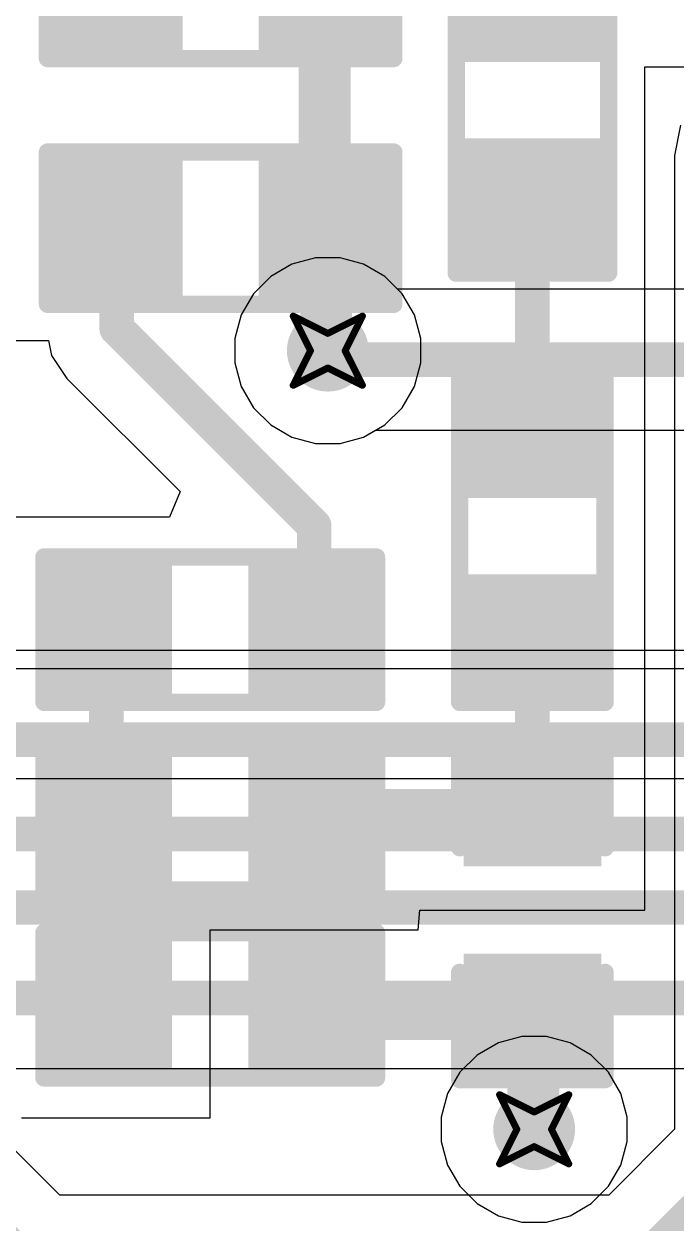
# Model space of a CAD drawing. Header units: inches. Extents: x -36 to 349, y -11 to 240.
# Drawn here: x 147.11 to 151.89, y 44.34 to 53.14 of the extents above; entities that cross this region are included whole.
import ezdxf

# ---------------------------------------------------------------- set-up
doc = ezdxf.new("R2010")
doc.units = ezdxf.units.IN
for name, color, linetype in [('Bottom Layer', 5, 'Continuous'), ('Drill Drawing', 1, 'Continuous'), ('Layer 1', 16, 'Continuous'), ('Layer 2', 76, 'Continuous'), ('Top Layer', 1, 'Continuous'), ('Top Overlay', 2, 'Continuous'), ('Top Paste', 8, 'Continuous'), ('Top Solder', 216, 'Continuous'), ('Via Holes', 16, 'Continuous')]:
    doc.layers.add(name, color=color, linetype=linetype)

# ---------------------------------------------------------------- blocks, each defined once
blk = doc.blocks.new('S______B______174')
at = {"layer": 'Top Layer'}
for points in [[(-1.143, -0.4445), (-1.143, 0.4445), (-0.381, 0.4445), (-0.381, -0.4445)], [(0.381, -0.4445), (0.381, 0.4445), (1.143, 0.4445), (1.143, -0.4445)]]:
    blk.add_hatch(color=1, dxfattribs=at).paths.add_polyline_path(points)
at = {"layer": 'Top Paste'}
for points in [[(-1.143, -0.4445), (-1.143, 0.4445), (-0.381, 0.4445), (-0.381, -0.4445)], [(0.381, -0.4445), (0.381, 0.4445), (1.143, 0.4445), (1.143, -0.4445)]]:
    blk.add_hatch(color=8, dxfattribs=at).paths.add_polyline_path(points)
at = {"layer": 'Top Solder'}
for points in [[(-1.2446, -0.5461), (-1.2446, 0.5461), (-0.2794, 0.5461), (-0.2794, -0.5461)], [(0.2794, -0.5461), (0.2794, 0.5461), (1.2446, 0.5461), (1.2446, -0.5461)]]:
    blk.add_hatch(color=216, dxfattribs=at).paths.add_polyline_path(points)
at = {"layer": 'Top Overlay'}
for points in [[(1.27, 0.5588, 0.127, 0.127, 0), (-1.27, 0.5588, 0.127, 0.127, 0)], [(-1.27, -0.5588, 0.127, 0.127, 0), (-1.27, 0.5588, 0.127, 0.127, 0)], [(1.27, -0.5588, 0.127, 0.127, 0), (1.27, 0.5588, 0.127, 0.127, 0)], [(1.27, -0.5588, 0.127, 0.127, 0), (-1.27, -0.5588, 0.127, 0.127, 0)]]:
    blk.add_lwpolyline(points, format="xyseb", dxfattribs=at)
for points in [[(-1.3017, 0.5588, 0.0635, 0.0635, 1), (-1.2382, 0.5588, 0.0635, 0.0635, 1)], [(-1.3017, 0.5588, 0.0635, 0.0635, 1), (-1.2382, 0.5588, 0.0635, 0.0635, 1)], [(1.2383, 0.5588, 0.0635, 0.0635, 1), (1.3018, 0.5588, 0.0635, 0.0635, 1)], [(1.2383, 0.5588, 0.0635, 0.0635, 1), (1.3018, 0.5588, 0.0635, 0.0635, 1)], [(-1.3017, -0.5588, 0.0635, 0.0635, 1), (-1.2382, -0.5588, 0.0635, 0.0635, 1)], [(-1.3017, -0.5588, 0.0635, 0.0635, 1), (-1.2382, -0.5588, 0.0635, 0.0635, 1)], [(1.2383, -0.5588, 0.0635, 0.0635, 1), (1.3018, -0.5588, 0.0635, 0.0635, 1)], [(1.2383, -0.5588, 0.0635, 0.0635, 1), (1.3018, -0.5588, 0.0635, 0.0635, 1)]]:
    blk.add_lwpolyline(points, format="xyseb", close=True, dxfattribs=at)
blk = doc.blocks.new('S______B______176')
at = {"layer": 'Top Layer'}
for points in [[(-1.143, -0.4445), (-1.143, 0.4445), (-0.381, 0.4445), (-0.381, -0.4445)], [(0.381, -0.4445), (0.381, 0.4445), (1.143, 0.4445), (1.143, -0.4445)]]:
    blk.add_hatch(color=1, dxfattribs=at).paths.add_polyline_path(points)
at = {"layer": 'Top Paste'}
for points in [[(-1.143, -0.4445), (-1.143, 0.4445), (-0.381, 0.4445), (-0.381, -0.4445)], [(0.381, -0.4445), (0.381, 0.4445), (1.143, 0.4445), (1.143, -0.4445)]]:
    blk.add_hatch(color=8, dxfattribs=at).paths.add_polyline_path(points)
at = {"layer": 'Top Solder'}
for points in [[(-1.2446, -0.5461), (-1.2446, 0.5461), (-0.2794, 0.5461), (-0.2794, -0.5461)], [(0.2794, -0.5461), (0.2794, 0.5461), (1.2446, 0.5461), (1.2446, -0.5461)]]:
    blk.add_hatch(color=216, dxfattribs=at).paths.add_polyline_path(points)
at = {"layer": 'Top Overlay'}
for points in [[(1.27, 0.5588, 0.127, 0.127, 0), (-1.27, 0.5588, 0.127, 0.127, 0)], [(-1.27, 0.5588, 0.127, 0.127, 0), (-1.27, -0.5588, 0.127, 0.127, 0)], [(1.27, 0.5588, 0.127, 0.127, 0), (1.27, -0.5588, 0.127, 0.127, 0)], [(1.27, -0.5588, 0.127, 0.127, 0), (-1.27, -0.5588, 0.127, 0.127, 0)]]:
    blk.add_lwpolyline(points, format="xyseb", dxfattribs=at)
for points in [[(-1.3017, 0.5588, 0.0635, 0.0635, 1), (-1.2383, 0.5588, 0.0635, 0.0635, 1)], [(-1.3017, 0.5588, 0.0635, 0.0635, 1), (-1.2383, 0.5588, 0.0635, 0.0635, 1)], [(1.2383, 0.5588, 0.0635, 0.0635, 1), (1.3017, 0.5588, 0.0635, 0.0635, 1)], [(1.2383, 0.5588, 0.0635, 0.0635, 1), (1.3017, 0.5588, 0.0635, 0.0635, 1)], [(-1.3017, -0.5588, 0.0635, 0.0635, 1), (-1.2383, -0.5588, 0.0635, 0.0635, 1)], [(-1.3017, -0.5588, 0.0635, 0.0635, 1), (-1.2383, -0.5588, 0.0635, 0.0635, 1)], [(1.2383, -0.5588, 0.0635, 0.0635, 1), (1.3017, -0.5588, 0.0635, 0.0635, 1)], [(1.2383, -0.5588, 0.0635, 0.0635, 1), (1.3017, -0.5588, 0.0635, 0.0635, 1)]]:
    blk.add_lwpolyline(points, format="xyseb", close=True, dxfattribs=at)
blk = doc.blocks.new('S______B______177')
at = {"layer": 'Top Layer'}
for points in [[(-1.143, -0.4445), (-1.143, 0.4445), (-0.381, 0.4445), (-0.381, -0.4445)], [(0.381, -0.4445), (0.381, 0.4445), (1.143, 0.4445), (1.143, -0.4445)]]:
    blk.add_hatch(color=1, dxfattribs=at).paths.add_polyline_path(points)
at = {"layer": 'Top Paste'}
for points in [[(-1.143, -0.4445), (-1.143, 0.4445), (-0.381, 0.4445), (-0.381, -0.4445)], [(0.381, -0.4445), (0.381, 0.4445), (1.143, 0.4445), (1.143, -0.4445)]]:
    blk.add_hatch(color=8, dxfattribs=at).paths.add_polyline_path(points)
at = {"layer": 'Top Solder'}
for points in [[(-1.2446, -0.5461), (-1.2446, 0.5461), (-0.2794, 0.5461), (-0.2794, -0.5461)], [(0.2794, -0.5461), (0.2794, 0.5461), (1.2446, 0.5461), (1.2446, -0.5461)]]:
    blk.add_hatch(color=216, dxfattribs=at).paths.add_polyline_path(points)
at = {"layer": 'Top Overlay'}
for points in [[(1.27, 0.5588, 0.127, 0.127, 0), (-1.27, 0.5588, 0.127, 0.127, 0)], [(-1.27, 0.5588, 0.127, 0.127, 0), (-1.27, -0.5588, 0.127, 0.127, 0)], [(1.27, 0.5588, 0.127, 0.127, 0), (1.27, -0.5588, 0.127, 0.127, 0)], [(1.27, -0.5588, 0.127, 0.127, 0), (-1.27, -0.5588, 0.127, 0.127, 0)]]:
    blk.add_lwpolyline(points, format="xyseb", dxfattribs=at)
for points in [[(-1.3017, 0.5588, 0.0635, 0.0635, 1), (-1.2383, 0.5588, 0.0635, 0.0635, 1)], [(-1.3017, 0.5588, 0.0635, 0.0635, 1), (-1.2383, 0.5588, 0.0635, 0.0635, 1)], [(1.2383, 0.5588, 0.0635, 0.0635, 1), (1.3017, 0.5588, 0.0635, 0.0635, 1)], [(1.2383, 0.5588, 0.0635, 0.0635, 1), (1.3017, 0.5588, 0.0635, 0.0635, 1)], [(-1.3017, -0.5588, 0.0635, 0.0635, 1), (-1.2383, -0.5588, 0.0635, 0.0635, 1)], [(-1.3017, -0.5588, 0.0635, 0.0635, 1), (-1.2383, -0.5588, 0.0635, 0.0635, 1)], [(1.2383, -0.5588, 0.0635, 0.0635, 1), (1.3017, -0.5588, 0.0635, 0.0635, 1)], [(1.2383, -0.5588, 0.0635, 0.0635, 1), (1.3017, -0.5588, 0.0635, 0.0635, 1)]]:
    blk.add_lwpolyline(points, format="xyseb", close=True, dxfattribs=at)
blk = doc.blocks.new('R___0603_263')
at = {"layer": 'Top Layer'}
for points in [[(-0.381, 0.4445), (-0.381, -0.4445), (-1.143, -0.4445), (-1.143, 0.4445)], [(1.143, 0.4445), (1.143, -0.4445), (0.381, -0.4445), (0.381, 0.4445)]]:
    blk.add_hatch(color=1, dxfattribs=at).paths.add_polyline_path(points)
at = {"layer": 'Top Paste'}
for points in [[(-0.381, 0.4445), (-0.381, -0.4445), (-1.143, -0.4445), (-1.143, 0.4445)], [(1.143, 0.4445), (1.143, -0.4445), (0.381, -0.4445), (0.381, 0.4445)]]:
    blk.add_hatch(color=8, dxfattribs=at).paths.add_polyline_path(points)
at = {"layer": 'Top Solder'}
for points in [[(-0.2794, 0.5461), (-0.2794, -0.5461), (-1.2446, -0.5461), (-1.2446, 0.5461)], [(1.2446, 0.5461), (1.2446, -0.5461), (0.2794, -0.5461), (0.2794, 0.5461)]]:
    blk.add_hatch(color=216, dxfattribs=at).paths.add_polyline_path(points)
at = {"layer": 'Top Overlay'}
for points in [[(-1.2192, 0.5334, 0.127, 0.127, 0), (-1.2192, -0.5334, 0.127, 0.127, 0)], [(-1.2192, 0.5334, 0.127, 0.127, 0), (1.2192, 0.5334, 0.127, 0.127, 0)], [(1.2192, 0.5334, 0.127, 0.127, 0), (1.2192, -0.5334, 0.127, 0.127, 0)], [(-1.2192, -0.5334, 0.127, 0.127, 0), (1.2192, -0.5334, 0.127, 0.127, 0)]]:
    blk.add_lwpolyline(points, format="xyseb", dxfattribs=at)
for points in [[(-1.251, 0.5334, 0.0635, 0.0635, 1), (-1.1875, 0.5334, 0.0635, 0.0635, 1)], [(-1.251, 0.5334, 0.0635, 0.0635, 1), (-1.1875, 0.5334, 0.0635, 0.0635, 1)], [(1.1874, 0.5334, 0.0635, 0.0635, 1), (1.2509, 0.5334, 0.0635, 0.0635, 1)], [(1.1874, 0.5334, 0.0635, 0.0635, 1), (1.2509, 0.5334, 0.0635, 0.0635, 1)], [(-1.251, -0.5334, 0.0635, 0.0635, 1), (-1.1875, -0.5334, 0.0635, 0.0635, 1)], [(-1.251, -0.5334, 0.0635, 0.0635, 1), (-1.1875, -0.5334, 0.0635, 0.0635, 1)], [(1.1874, -0.5334, 0.0635, 0.0635, 1), (1.2509, -0.5334, 0.0635, 0.0635, 1)], [(1.1874, -0.5334, 0.0635, 0.0635, 1), (1.2509, -0.5334, 0.0635, 0.0635, 1)]]:
    blk.add_lwpolyline(points, format="xyseb", close=True, dxfattribs=at)
blk = doc.blocks.new('R___0603_266')
at = {"layer": 'Top Layer'}
for points in [[(-0.381, 0.4445), (-0.381, -0.4445), (-1.143, -0.4445), (-1.143, 0.4445)], [(1.143, 0.4445), (1.143, -0.4445), (0.381, -0.4445), (0.381, 0.4445)]]:
    blk.add_hatch(color=1, dxfattribs=at).paths.add_polyline_path(points)
at = {"layer": 'Top Paste'}
for points in [[(-0.381, 0.4445), (-0.381, -0.4445), (-1.143, -0.4445), (-1.143, 0.4445)], [(1.143, 0.4445), (1.143, -0.4445), (0.381, -0.4445), (0.381, 0.4445)]]:
    blk.add_hatch(color=8, dxfattribs=at).paths.add_polyline_path(points)
at = {"layer": 'Top Solder'}
for points in [[(-0.2794, 0.5461), (-0.2794, -0.5461), (-1.2446, -0.5461), (-1.2446, 0.5461)], [(1.2446, 0.5461), (1.2446, -0.5461), (0.2794, -0.5461), (0.2794, 0.5461)]]:
    blk.add_hatch(color=216, dxfattribs=at).paths.add_polyline_path(points)
at = {"layer": 'Top Overlay'}
for points in [[(-1.2192, -0.5334, 0.127, 0.127, 0), (-1.2192, 0.5334, 0.127, 0.127, 0)], [(-1.2192, 0.5334, 0.127, 0.127, 0), (1.2192, 0.5334, 0.127, 0.127, 0)], [(1.2192, -0.5334, 0.127, 0.127, 0), (1.2192, 0.5334, 0.127, 0.127, 0)], [(-1.2192, -0.5334, 0.127, 0.127, 0), (1.2192, -0.5334, 0.127, 0.127, 0)]]:
    blk.add_lwpolyline(points, format="xyseb", dxfattribs=at)
for points in [[(-1.251, 0.5334, 0.0635, 0.0635, 1), (-1.1874, 0.5334, 0.0635, 0.0635, 1)], [(-1.251, 0.5334, 0.0635, 0.0635, 1), (-1.1874, 0.5334, 0.0635, 0.0635, 1)], [(1.1874, 0.5334, 0.0635, 0.0635, 1), (1.251, 0.5334, 0.0635, 0.0635, 1)], [(1.1874, 0.5334, 0.0635, 0.0635, 1), (1.251, 0.5334, 0.0635, 0.0635, 1)], [(-1.251, -0.5334, 0.0635, 0.0635, 1), (-1.1874, -0.5334, 0.0635, 0.0635, 1)], [(-1.251, -0.5334, 0.0635, 0.0635, 1), (-1.1874, -0.5334, 0.0635, 0.0635, 1)], [(1.1874, -0.5334, 0.0635, 0.0635, 1), (1.251, -0.5334, 0.0635, 0.0635, 1)], [(1.1874, -0.5334, 0.0635, 0.0635, 1), (1.251, -0.5334, 0.0635, 0.0635, 1)]]:
    blk.add_lwpolyline(points, format="xyseb", close=True, dxfattribs=at)
blk = doc.blocks.new('R___0603_267')
at = {"layer": 'Top Layer'}
for points in [[(-0.381, 0.4445), (-0.381, -0.4445), (-1.143, -0.4445), (-1.143, 0.4445)], [(1.143, 0.4445), (1.143, -0.4445), (0.381, -0.4445), (0.381, 0.4445)]]:
    blk.add_hatch(color=1, dxfattribs=at).paths.add_polyline_path(points)
at = {"layer": 'Top Paste'}
for points in [[(-0.381, 0.4445), (-0.381, -0.4445), (-1.143, -0.4445), (-1.143, 0.4445)], [(1.143, 0.4445), (1.143, -0.4445), (0.381, -0.4445), (0.381, 0.4445)]]:
    blk.add_hatch(color=8, dxfattribs=at).paths.add_polyline_path(points)
at = {"layer": 'Top Solder'}
for points in [[(-0.2794, 0.5461), (-0.2794, -0.5461), (-1.2446, -0.5461), (-1.2446, 0.5461)], [(1.2446, 0.5461), (1.2446, -0.5461), (0.2794, -0.5461), (0.2794, 0.5461)]]:
    blk.add_hatch(color=216, dxfattribs=at).paths.add_polyline_path(points)
at = {"layer": 'Top Overlay'}
for points in [[(-1.2192, 0.5334, 0.127, 0.127, 0), (1.2192, 0.5334, 0.127, 0.127, 0)], [(-1.2192, -0.5334, 0.127, 0.127, 0), (-1.2192, 0.5334, 0.127, 0.127, 0)], [(1.2192, -0.5334, 0.127, 0.127, 0), (1.2192, 0.5334, 0.127, 0.127, 0)], [(-1.2192, -0.5334, 0.127, 0.127, 0), (1.2192, -0.5334, 0.127, 0.127, 0)]]:
    blk.add_lwpolyline(points, format="xyseb", dxfattribs=at)
for points in [[(-1.251, 0.5334, 0.0635, 0.0635, 1), (-1.1874, 0.5334, 0.0635, 0.0635, 1)], [(-1.251, 0.5334, 0.0635, 0.0635, 1), (-1.1874, 0.5334, 0.0635, 0.0635, 1)], [(1.1874, 0.5334, 0.0635, 0.0635, 1), (1.251, 0.5334, 0.0635, 0.0635, 1)], [(1.1874, 0.5334, 0.0635, 0.0635, 1), (1.251, 0.5334, 0.0635, 0.0635, 1)], [(-1.251, -0.5334, 0.0635, 0.0635, 1), (-1.1874, -0.5334, 0.0635, 0.0635, 1)], [(-1.251, -0.5334, 0.0635, 0.0635, 1), (-1.1874, -0.5334, 0.0635, 0.0635, 1)], [(1.1874, -0.5334, 0.0635, 0.0635, 1), (1.251, -0.5334, 0.0635, 0.0635, 1)], [(1.1874, -0.5334, 0.0635, 0.0635, 1), (1.251, -0.5334, 0.0635, 0.0635, 1)]]:
    blk.add_lwpolyline(points, format="xyseb", close=True, dxfattribs=at)
blk = doc.blocks.new('R___0603_268')
at = {"layer": 'Top Layer'}
for points in [[(-0.381, 0.4445), (-0.381, -0.4445), (-1.143, -0.4445), (-1.143, 0.4445)], [(1.143, 0.4445), (1.143, -0.4445), (0.381, -0.4445), (0.381, 0.4445)]]:
    blk.add_hatch(color=1, dxfattribs=at).paths.add_polyline_path(points)
at = {"layer": 'Top Paste'}
for points in [[(-0.381, 0.4445), (-0.381, -0.4445), (-1.143, -0.4445), (-1.143, 0.4445)], [(1.143, 0.4445), (1.143, -0.4445), (0.381, -0.4445), (0.381, 0.4445)]]:
    blk.add_hatch(color=8, dxfattribs=at).paths.add_polyline_path(points)
at = {"layer": 'Top Solder'}
for points in [[(-0.2794, 0.5461), (-0.2794, -0.5461), (-1.2446, -0.5461), (-1.2446, 0.5461)], [(1.2446, 0.5461), (1.2446, -0.5461), (0.2794, -0.5461), (0.2794, 0.5461)]]:
    blk.add_hatch(color=216, dxfattribs=at).paths.add_polyline_path(points)
at = {"layer": 'Top Overlay'}
for points in [[(-1.2192, -0.5334, 0.127, 0.127, 0), (-1.2192, 0.5334, 0.127, 0.127, 0)], [(-1.2192, 0.5334, 0.127, 0.127, 0), (1.2192, 0.5334, 0.127, 0.127, 0)], [(1.2192, -0.5334, 0.127, 0.127, 0), (1.2192, 0.5334, 0.127, 0.127, 0)], [(-1.2192, -0.5334, 0.127, 0.127, 0), (1.2192, -0.5334, 0.127, 0.127, 0)]]:
    blk.add_lwpolyline(points, format="xyseb", dxfattribs=at)
for points in [[(-1.251, 0.5334, 0.0635, 0.0635, 1), (-1.1874, 0.5334, 0.0635, 0.0635, 1)], [(-1.251, 0.5334, 0.0635, 0.0635, 1), (-1.1874, 0.5334, 0.0635, 0.0635, 1)], [(1.1874, 0.5334, 0.0635, 0.0635, 1), (1.251, 0.5334, 0.0635, 0.0635, 1)], [(1.1874, 0.5334, 0.0635, 0.0635, 1), (1.251, 0.5334, 0.0635, 0.0635, 1)], [(-1.251, -0.5334, 0.0635, 0.0635, 1), (-1.1874, -0.5334, 0.0635, 0.0635, 1)], [(-1.251, -0.5334, 0.0635, 0.0635, 1), (-1.1874, -0.5334, 0.0635, 0.0635, 1)], [(1.1874, -0.5334, 0.0635, 0.0635, 1), (1.251, -0.5334, 0.0635, 0.0635, 1)], [(1.1874, -0.5334, 0.0635, 0.0635, 1), (1.251, -0.5334, 0.0635, 0.0635, 1)]]:
    blk.add_lwpolyline(points, format="xyseb", close=True, dxfattribs=at)
blk = doc.blocks.new('C___0603_479')
at = {"layer": 'Top Layer'}
for points in [[(-0.381, 0.4445), (-0.381, -0.4445), (-1.143, -0.4445), (-1.143, 0.4445)], [(1.143, 0.4445), (1.143, -0.4445), (0.381, -0.4445), (0.381, 0.4445)]]:
    blk.add_hatch(color=1, dxfattribs=at).paths.add_polyline_path(points)
at = {"layer": 'Top Paste'}
for points in [[(-0.381, 0.4445), (-0.381, -0.4445), (-1.143, -0.4445), (-1.143, 0.4445)], [(1.143, 0.4445), (1.143, -0.4445), (0.381, -0.4445), (0.381, 0.4445)]]:
    blk.add_hatch(color=8, dxfattribs=at).paths.add_polyline_path(points)
at = {"layer": 'Top Solder'}
for points in [[(-0.321, 0.5045), (-0.321, -0.5045), (-1.203, -0.5045), (-1.203, 0.5045)], [(1.203, 0.5045), (1.203, -0.5045), (0.321, -0.5045), (0.321, 0.5045)]]:
    blk.add_hatch(color=216, dxfattribs=at).paths.add_polyline_path(points)
at = {"layer": 'Top Overlay'}
for points in [[(-1.2446, 0.5334, 0.127, 0.127, 0), (-1.2446, -0.5334, 0.127, 0.127, 0)], [(-1.2446, 0.5334, 0.127, 0.127, 0), (-0.4572, 0.5334, 0.127, 0.127, 0)], [(0.4572, 0.5334, 0.127, 0.127, 0), (1.2446, 0.5334, 0.127, 0.127, 0)], [(1.2446, 0.5334, 0.127, 0.127, 0), (1.2446, -0.5334, 0.127, 0.127, 0)], [(-1.2446, -0.5334, 0.127, 0.127, 0), (-0.4572, -0.5334, 0.127, 0.127, 0)], [(0.4572, -0.5334, 0.127, 0.127, 0), (1.2446, -0.5334, 0.127, 0.127, 0)]]:
    blk.add_lwpolyline(points, format="xyseb", dxfattribs=at)
for points in [[(-1.2764, 0.5334, 0.0635, 0.0635, 1), (-1.2129, 0.5334, 0.0635, 0.0635, 1)], [(-1.2764, 0.5334, 0.0635, 0.0635, 1), (-1.2129, 0.5334, 0.0635, 0.0635, 1)], [(-0.489, 0.5334, 0.0635, 0.0635, 1), (-0.4255, 0.5334, 0.0635, 0.0635, 1)], [(0.4254, 0.5334, 0.0635, 0.0635, 1), (0.4889, 0.5334, 0.0635, 0.0635, 1)], [(1.2128, 0.5334, 0.0635, 0.0635, 1), (1.2763, 0.5334, 0.0635, 0.0635, 1)], [(1.2128, 0.5334, 0.0635, 0.0635, 1), (1.2763, 0.5334, 0.0635, 0.0635, 1)], [(-1.2764, -0.5334, 0.0635, 0.0635, 1), (-1.2129, -0.5334, 0.0635, 0.0635, 1)], [(-1.2764, -0.5334, 0.0635, 0.0635, 1), (-1.2129, -0.5334, 0.0635, 0.0635, 1)], [(-0.489, -0.5334, 0.0635, 0.0635, 1), (-0.4255, -0.5334, 0.0635, 0.0635, 1)], [(0.4254, -0.5334, 0.0635, 0.0635, 1), (0.4889, -0.5334, 0.0635, 0.0635, 1)], [(1.2128, -0.5334, 0.0635, 0.0635, 1), (1.2763, -0.5334, 0.0635, 0.0635, 1)], [(1.2128, -0.5334, 0.0635, 0.0635, 1), (1.2763, -0.5334, 0.0635, 0.0635, 1)]]:
    blk.add_lwpolyline(points, format="xyseb", close=True, dxfattribs=at)

msp = doc.modelspace()

# ---------------------------------------------------------------- hatches: boundary and pattern name
at = {"layer": 'Bottom Layer'}
h = msp.add_hatch(color=5, dxfattribs=at)
edge = h.paths.add_edge_path()
edge.add_arc((149.3341, 50.7391), 0.3, 0, 360)
h = msp.add_hatch(color=5, dxfattribs=at)
edge = h.paths.add_edge_path()
edge.add_arc((150.8474, 45.0256), 0.3, 0, 360)
at = {"layer": 'Layer 1'}
h = msp.add_hatch(color=16, dxfattribs=at)
edge = h.paths.add_edge_path()
edge.add_arc((149.3341, 50.7391), 0.3, 0, 360)
h = msp.add_hatch(color=16, dxfattribs=at)
edge = h.paths.add_edge_path()
edge.add_arc((150.8474, 45.0256), 0.3, 0, 360)
at = {"layer": 'Layer 2'}
h = msp.add_hatch(color=76, dxfattribs=at)
edge = h.paths.add_edge_path()
edge.add_arc((149.3341, 50.7391), 0.3, 0, 360)
h = msp.add_hatch(color=76, dxfattribs=at)
edge = h.paths.add_edge_path()
edge.add_arc((150.8474, 45.0256), 0.3, 0, 360)
at = {"layer": 'Top Layer'}
h = msp.add_hatch(color=1, dxfattribs=at)
edge = h.paths.add_edge_path()
edge.add_arc((149.3341, 50.7391), 0.3, 0, 360)
h = msp.add_hatch(color=1, dxfattribs=at)
edge = h.paths.add_edge_path()
edge.add_arc((150.8474, 45.0256), 0.3, 0, 360)
at = {"layer": 'Via Holes'}
h = msp.add_hatch(color=7, dxfattribs=at)
edge = h.paths.add_edge_path()
edge.add_arc((149.3341, 50.7391), 0.15, 0, 360)
h = msp.add_hatch(color=7, dxfattribs=at)
edge = h.paths.add_edge_path()
edge.add_arc((150.8474, 45.0256), 0.15, 0, 360)

# ---------------------------------------------------------------- linework, layer by layer
at = {"layer": 'Bottom Layer'}
for p, q in [((149.2444, 51.4201), (149.0712, 51.3737)), ((149.4237, 51.4201), (149.2444, 51.4201)), ((149.597, 51.3737), (149.4237, 51.4201)), ((149.0712, 51.3737), (148.916, 51.284)), ((149.7522, 51.284), (149.597, 51.3737)), ((148.916, 51.284), (148.7892, 51.1572)), ((149.8454, 51.1909), (149.7522, 51.284)), ((148.7892, 51.1572), (148.6995, 51.002)), ((153.2867, 51.1909), (149.8454, 51.1909)), ((148.6995, 51.002), (148.6531, 50.8288)), ((148.6531, 50.8288), (148.6531, 50.6494)), ((148.6531, 50.6494), (148.6995, 50.4762)), ((148.6995, 50.4762), (148.7892, 50.321)), ((148.7892, 50.321), (148.916, 50.1942)), ((148.916, 50.1942), (149.0712, 50.1045)), ((149.597, 50.1045), (149.6843, 50.1549)), ((149.6843, 50.1549), (153.5012, 50.1549)), ((149.0712, 50.1045), (149.2444, 50.0581)), ((149.4237, 50.0581), (149.597, 50.1045)), ((149.2444, 50.0581), (149.4237, 50.0581)), ((155.6977, 48.4036), (146.3289, 48.4036)), ((142.6316, 45.4715), (152.5028, 45.4715))]:
    msp.add_line(p, q, dxfattribs=at)
for points in [[(149.3341, 50.7391, 0.254, 0.254, 0), (149.4003, 50.6729, 0.254, 0.254, 0)], [(149.4003, 50.6729, 0.254, 0.254, 0), (153.5012, 50.6729, 0.254, 0.254, 0)], [(146.3289, 47.8857, 0.254, 0.254, 0), (156.1428, 47.8857, 0.254, 0.254, 0)], [(33.3477, 47.1917, 0.254, 0.254, 0), (156.7266, 47.1917, 0.254, 0.254, 0)], [(33.1211, 46.6534, 0.254, 0.254, 0), (153.1774, 46.6534, 0.254, 0.254, 0)], [(32.8103, 45.9895, 0.254, 0.254, 0), (152.7173, 45.9895, 0.254, 0.254, 0)]]:
    msp.add_lwpolyline(points, format="xyseb", dxfattribs=at)
for points in [[(149.2706, 50.7391, 0.127, 0.127, 1), (149.3976, 50.7391, 0.127, 0.127, 1)], [(149.3368, 50.6729, 0.127, 0.127, 1), (149.4638, 50.6729, 0.127, 0.127, 1)], [(149.3368, 50.6729, 0.127, 0.127, 1), (149.4638, 50.6729, 0.127, 0.127, 1)]]:
    msp.add_lwpolyline(points, format="xyseb", close=True, dxfattribs=at)
at = {"layer": 'Drill Drawing'}
for points in [[(149.0801, 50.9931, 0.0508, 0.0508, 0), (149.3341, 50.8661, 0.0508, 0.0508, 0)], [(149.0801, 50.9931, 0.0508, 0.0508, 0), (149.2071, 50.7391, 0.0508, 0.0508, 0)], [(149.3341, 50.8661, 0.0508, 0.0508, 0), (149.5881, 50.9931, 0.0508, 0.0508, 0)], [(149.4611, 50.7391, 0.0508, 0.0508, 0), (149.5881, 50.9931, 0.0508, 0.0508, 0)], [(149.0801, 50.4851, 0.0508, 0.0508, 0), (149.2071, 50.7391, 0.0508, 0.0508, 0)], [(149.4611, 50.7391, 0.0508, 0.0508, 0), (149.5881, 50.4851, 0.0508, 0.0508, 0)], [(149.0801, 50.4851, 0.0508, 0.0508, 0), (149.3341, 50.6121, 0.0508, 0.0508, 0)], [(149.3341, 50.6121, 0.0508, 0.0508, 0), (149.5881, 50.4851, 0.0508, 0.0508, 0)], [(150.5934, 45.2796, 0.0508, 0.0508, 0), (150.8474, 45.1526, 0.0508, 0.0508, 0)], [(150.5934, 45.2796, 0.0508, 0.0508, 0), (150.7204, 45.0256, 0.0508, 0.0508, 0)], [(150.8474, 45.1526, 0.0508, 0.0508, 0), (151.1014, 45.2796, 0.0508, 0.0508, 0)], [(150.9744, 45.0256, 0.0508, 0.0508, 0), (151.1014, 45.2796, 0.0508, 0.0508, 0)], [(150.5934, 44.7716, 0.0508, 0.0508, 0), (150.7204, 45.0256, 0.0508, 0.0508, 0)], [(150.9744, 45.0256, 0.0508, 0.0508, 0), (151.1014, 44.7716, 0.0508, 0.0508, 0)], [(150.5934, 44.7716, 0.0508, 0.0508, 0), (150.8474, 44.8986, 0.0508, 0.0508, 0)], [(150.8474, 44.8986, 0.0508, 0.0508, 0), (151.1014, 44.7716, 0.0508, 0.0508, 0)]]:
    msp.add_lwpolyline(points, format="xyseb", dxfattribs=at)
for points in [[(149.0674, 50.9931, 0.0254, 0.0254, 1), (149.0928, 50.9931, 0.0254, 0.0254, 1)], [(149.0674, 50.9931, 0.0254, 0.0254, 1), (149.0928, 50.9931, 0.0254, 0.0254, 1)], [(149.5754, 50.9931, 0.0254, 0.0254, 1), (149.6008, 50.9931, 0.0254, 0.0254, 1)], [(149.5754, 50.9931, 0.0254, 0.0254, 1), (149.6008, 50.9931, 0.0254, 0.0254, 1)], [(149.3214, 50.8661, 0.0254, 0.0254, 1), (149.3468, 50.8661, 0.0254, 0.0254, 1)], [(149.3214, 50.8661, 0.0254, 0.0254, 1), (149.3468, 50.8661, 0.0254, 0.0254, 1)], [(149.1944, 50.7391, 0.0254, 0.0254, 1), (149.2198, 50.7391, 0.0254, 0.0254, 1)], [(149.1944, 50.7391, 0.0254, 0.0254, 1), (149.2198, 50.7391, 0.0254, 0.0254, 1)], [(149.4484, 50.7391, 0.0254, 0.0254, 1), (149.4738, 50.7391, 0.0254, 0.0254, 1)], [(149.4484, 50.7391, 0.0254, 0.0254, 1), (149.4738, 50.7391, 0.0254, 0.0254, 1)], [(149.3214, 50.6121, 0.0254, 0.0254, 1), (149.3468, 50.6121, 0.0254, 0.0254, 1)], [(149.3214, 50.6121, 0.0254, 0.0254, 1), (149.3468, 50.6121, 0.0254, 0.0254, 1)], [(149.0674, 50.4851, 0.0254, 0.0254, 1), (149.0928, 50.4851, 0.0254, 0.0254, 1)], [(149.0674, 50.4851, 0.0254, 0.0254, 1), (149.0928, 50.4851, 0.0254, 0.0254, 1)], [(149.5754, 50.4851, 0.0254, 0.0254, 1), (149.6008, 50.4851, 0.0254, 0.0254, 1)], [(149.5754, 50.4851, 0.0254, 0.0254, 1), (149.6008, 50.4851, 0.0254, 0.0254, 1)], [(150.5807, 45.2796, 0.0254, 0.0254, 1), (150.6061, 45.2796, 0.0254, 0.0254, 1)], [(150.5807, 45.2796, 0.0254, 0.0254, 1), (150.6061, 45.2796, 0.0254, 0.0254, 1)], [(151.0887, 45.2796, 0.0254, 0.0254, 1), (151.1141, 45.2796, 0.0254, 0.0254, 1)], [(151.0887, 45.2796, 0.0254, 0.0254, 1), (151.1141, 45.2796, 0.0254, 0.0254, 1)], [(150.8347, 45.1526, 0.0254, 0.0254, 1), (150.8601, 45.1526, 0.0254, 0.0254, 1)], [(150.8347, 45.1526, 0.0254, 0.0254, 1), (150.8601, 45.1526, 0.0254, 0.0254, 1)], [(150.7077, 45.0256, 0.0254, 0.0254, 1), (150.7331, 45.0256, 0.0254, 0.0254, 1)], [(150.7077, 45.0256, 0.0254, 0.0254, 1), (150.7331, 45.0256, 0.0254, 0.0254, 1)], [(150.9617, 45.0256, 0.0254, 0.0254, 1), (150.9871, 45.0256, 0.0254, 0.0254, 1)], [(150.9617, 45.0256, 0.0254, 0.0254, 1), (150.9871, 45.0256, 0.0254, 0.0254, 1)], [(150.8347, 44.8986, 0.0254, 0.0254, 1), (150.8601, 44.8986, 0.0254, 0.0254, 1)], [(150.8347, 44.8986, 0.0254, 0.0254, 1), (150.8601, 44.8986, 0.0254, 0.0254, 1)], [(150.5807, 44.7716, 0.0254, 0.0254, 1), (150.6061, 44.7716, 0.0254, 0.0254, 1)], [(150.5807, 44.7716, 0.0254, 0.0254, 1), (150.6061, 44.7716, 0.0254, 0.0254, 1)], [(151.0887, 44.7716, 0.0254, 0.0254, 1), (151.1141, 44.7716, 0.0254, 0.0254, 1)], [(151.0887, 44.7716, 0.0254, 0.0254, 1), (151.1141, 44.7716, 0.0254, 0.0254, 1)]]:
    msp.add_lwpolyline(points, format="xyseb", close=True, dxfattribs=at)
at = {"layer": 'Layer 1'}
for p, q in [((149.2444, 51.4201), (149.0712, 51.3737)), ((149.4237, 51.4201), (149.2444, 51.4201)), ((149.597, 51.3737), (149.4237, 51.4201)), ((149.0712, 51.3737), (148.916, 51.284)), ((149.7522, 51.284), (149.597, 51.3737)), ((148.916, 51.284), (148.7892, 51.1572)), ((149.879, 51.1572), (149.7522, 51.284)), ((148.7892, 51.1572), (148.6995, 51.002)), ((149.9687, 51.002), (149.879, 51.1572)), ((148.6995, 51.002), (148.6531, 50.8288)), ((150.0151, 50.8288), (149.9687, 51.002)), ((148.6531, 50.8288), (148.6531, 50.6494)), ((150.0151, 50.6494), (150.0151, 50.8288)), ((148.6531, 50.6494), (148.6995, 50.4762)), ((149.9687, 50.4762), (150.0151, 50.6494)), ((148.6995, 50.4762), (148.7892, 50.321)), ((149.879, 50.321), (149.9687, 50.4762)), ((148.7892, 50.321), (148.916, 50.1942)), ((149.7522, 50.1942), (149.879, 50.321)), ((148.916, 50.1942), (149.0712, 50.1045)), ((149.597, 50.1045), (149.7522, 50.1942)), ((149.0712, 50.1045), (149.2444, 50.0581)), ((149.4237, 50.0581), (149.597, 50.1045)), ((149.2444, 50.0581), (149.4237, 50.0581))]:
    msp.add_line(p, q, dxfattribs=at)
at = {"layer": 'Layer 2'}
for p, q in [((149.2444, 51.4201), (149.0712, 51.3737)), ((149.4237, 51.4201), (149.2444, 51.4201)), ((149.597, 51.3737), (149.4237, 51.4201)), ((149.0712, 51.3737), (148.916, 51.284)), ((149.7522, 51.284), (149.597, 51.3737)), ((148.916, 51.284), (148.7892, 51.1572)), ((149.879, 51.1572), (149.7522, 51.284)), ((148.7892, 51.1572), (148.6995, 51.002)), ((149.9687, 51.002), (149.879, 51.1572)), ((148.6995, 51.002), (148.6531, 50.8288)), ((150.0151, 50.8288), (149.9687, 51.002)), ((148.6531, 50.8288), (148.6531, 50.6494)), ((150.0151, 50.6494), (150.0151, 50.8288)), ((148.6531, 50.6494), (148.6995, 50.4762)), ((149.9687, 50.4762), (150.0151, 50.6494)), ((148.6995, 50.4762), (148.7892, 50.321)), ((149.879, 50.321), (149.9687, 50.4762)), ((148.7892, 50.321), (148.916, 50.1942)), ((149.7522, 50.1942), (149.879, 50.321)), ((148.916, 50.1942), (149.0712, 50.1045)), ((149.597, 50.1045), (149.7522, 50.1942)), ((149.0712, 50.1045), (149.2444, 50.0581)), ((149.4237, 50.0581), (149.597, 50.1045)), ((149.2444, 50.0581), (149.4237, 50.0581)), ((155.9514, 48.5394), (126.0692, 48.5394)), ((126.0692, 47.5996), (155.5216, 47.5996)), ((150.7578, 45.7066), (150.5846, 45.6602)), ((150.9371, 45.7066), (150.7578, 45.7066)), ((151.1103, 45.6602), (150.9371, 45.7066)), ((150.5846, 45.6602), (150.4293, 45.5705)), ((151.2656, 45.5705), (151.1103, 45.6602)), ((150.4293, 45.5705), (150.3025, 45.4437)), ((151.3924, 45.4437), (151.2656, 45.5705)), ((150.3025, 45.4437), (150.2129, 45.2884)), ((151.482, 45.2884), (151.3924, 45.4437)), ((150.2129, 45.2884), (150.1664, 45.1152)), ((151.5284, 45.1152), (151.482, 45.2884)), ((150.1664, 45.1152), (150.1664, 44.9359)), ((151.5284, 44.9359), (151.5284, 45.1152)), ((150.1664, 44.9359), (150.2129, 44.7627)), ((151.482, 44.7627), (151.5284, 44.9359)), ((150.2129, 44.7627), (150.3025, 44.6074)), ((151.3924, 44.6074), (151.482, 44.7627)), ((150.3025, 44.6074), (150.4293, 44.4806)), ((151.2656, 44.4806), (151.3924, 44.6074)), ((150.4293, 44.4806), (150.5846, 44.391)), ((151.1103, 44.391), (151.2656, 44.4806)), ((150.5846, 44.391), (150.7578, 44.3446)), ((150.9371, 44.3446), (151.1103, 44.391)), ((150.7578, 44.3446), (150.9371, 44.3446))]:
    msp.add_line(p, q, dxfattribs=at)
at = {"layer": 'Top Layer'}
for p, q in [((151.6597, 51.054), (151.6597, 52.822)), ((151.6597, 52.822), (151.9988, 52.822)), ((151.9215, 52.3946), (151.8771, 52.1716)), ((151.8771, 52.1716), (151.8771, 45.0256)), ((151.6597, 50.9016), (151.6597, 51.054)), ((151.6597, 51.054), (151.6597, 51.054)), ((151.6597, 49.3776), (151.6597, 50.9016)), ((151.6597, 50.9016), (151.6597, 50.9016)), ((147.0242, 50.8127), (147.2859, 50.8127)), ((147.2859, 50.8127), (147.3077, 50.7034)), ((147.3077, 50.7034), (147.42, 50.5353)), ((147.42, 50.5353), (148.2503, 49.705)), ((148.2503, 49.705), (148.1725, 49.5173)), ((148.1725, 49.5173), (146.948, 49.5173)), ((151.6597, 47.8536), (151.6597, 49.3776)), ((151.6597, 46.6344), (151.6597, 47.8536)), ((149.996, 46.4883), (150.0087, 46.6344)), ((150.0087, 46.6344), (151.6597, 46.6344)), ((148.472, 45.1104), (148.472, 46.4883)), ((148.472, 46.4883), (149.996, 46.4883)), ((147.0888, 45.1104), (148.472, 45.1104)), ((151.8771, 45.0256), (151.3937, 44.5422)), ((147.3696, 44.5422), (147.0046, 44.9072)), ((151.3937, 44.5422), (147.3696, 44.5422))]:
    msp.add_line(p, q, dxfattribs=at)
for points in [[(149.3102, 51.6382, 0.381, 0.381, 0), (149.3102, 53.4416, 0.381, 0.381, 0)], [(150.8342, 50.1396, 0.254, 0.254, 0), (150.8342, 51.816, 0.254, 0.254, 0)], [(149.3102, 51.6382, 0.381, 0.381, 0), (149.3221, 51.6262, 0.381, 0.381, 0)], [(147.7862, 50.9016, 0.254, 0.254, 0), (147.7862, 51.6382, 0.254, 0.254, 0)], [(149.3221, 50.751, 0.381, 0.381, 0), (149.3221, 51.6262, 0.381, 0.381, 0)], [(147.7862, 50.9016, 0.254, 0.254, 0), (149.234, 49.4538, 0.254, 0.254, 0)], [(149.3221, 50.751, 0.381, 0.381, 0), (149.3341, 50.7391, 0.381, 0.381, 0)], [(149.234, 48.6918, 0.254, 0.254, 0), (149.234, 49.4538, 0.254, 0.254, 0)], [(147.71, 45.9359, 0.254, 0.254, 0), (147.71, 48.6918, 0.254, 0.254, 0)], [(150.8342, 47.3964, 0.254, 0.254, 0), (150.8342, 48.6156, 0.254, 0.254, 0)], [(149.234, 47.3138, 0.254, 0.254, 0), (149.3165, 47.3964, 0.254, 0.254, 0)], [(149.3165, 47.3964, 0.254, 0.254, 0), (150.8342, 47.3964, 0.254, 0.254, 0)], [(149.2975, 45.8724, 0.381, 0.381, -0.414214), (149.234, 45.9359, 0.381, 0.381, 0)], [(149.2975, 45.8724, 0.381, 0.381, 0), (150.8342, 45.8724, 0.381, 0.381, 0)], [(150.8342, 45.8724, 0.381, 0.381, 0), (150.8408, 45.8658, 0.381, 0.381, 0)], [(150.8408, 45.0322, 0.381, 0.381, 0), (150.8408, 45.8658, 0.381, 0.381, 0)], [(146.1098, 44.9779, 0.381, 0.381, 0), (147.1282, 43.9595, 0.381, 0.381, 0)], [(150.8408, 45.0322, 0.381, 0.381, 0), (150.8474, 45.0256, 0.381, 0.381, 0)], [(151.635, 43.9595, 0.381, 0.381, 0), (152.4598, 44.7843, 0.381, 0.381, 0)]]:
    msp.add_lwpolyline(points, format="xyseb", dxfattribs=at)
for points in [[(150.7707, 51.816, 0.127, 0.127, 1), (150.8977, 51.816, 0.127, 0.127, 1)], [(149.2149, 51.6382, 0.1905, 0.1905, 1), (149.4054, 51.6382, 0.1905, 0.1905, 1)], [(149.2149, 51.6382, 0.1905, 0.1905, 1), (149.4054, 51.6382, 0.1905, 0.1905, 1)], [(147.7227, 51.6382, 0.127, 0.127, 1), (147.8497, 51.6382, 0.127, 0.127, 1)], [(149.2269, 51.6262, 0.1905, 0.1905, 1), (149.4174, 51.6262, 0.1905, 0.1905, 1)], [(149.2269, 51.6262, 0.1905, 0.1905, 1), (149.4174, 51.6262, 0.1905, 0.1905, 1)], [(147.7227, 50.9016, 0.127, 0.127, 1), (147.8497, 50.9016, 0.127, 0.127, 1)], [(147.7227, 50.9016, 0.127, 0.127, 1), (147.8497, 50.9016, 0.127, 0.127, 1)], [(149.2269, 50.751, 0.1905, 0.1905, 1), (149.4174, 50.751, 0.1905, 0.1905, 1)], [(149.2269, 50.751, 0.1905, 0.1905, 1), (149.4174, 50.751, 0.1905, 0.1905, 1)], [(149.2388, 50.7391, 0.1905, 0.1905, 1), (149.4293, 50.7391, 0.1905, 0.1905, 1)], [(150.7707, 50.1396, 0.127, 0.127, 1), (150.8977, 50.1396, 0.127, 0.127, 1)], [(149.1705, 49.4538, 0.127, 0.127, 1), (149.2975, 49.4538, 0.127, 0.127, 1)], [(149.1705, 49.4538, 0.127, 0.127, 1), (149.2975, 49.4538, 0.127, 0.127, 1)], [(147.6465, 48.6918, 0.127, 0.127, 1), (147.7735, 48.6918, 0.127, 0.127, 1)], [(149.1705, 48.6918, 0.127, 0.127, 1), (149.2975, 48.6918, 0.127, 0.127, 1)], [(150.7707, 48.6156, 0.127, 0.127, 1), (150.8977, 48.6156, 0.127, 0.127, 1)], [(149.253, 47.3964, 0.127, 0.127, 1), (149.38, 47.3964, 0.127, 0.127, 1)], [(149.253, 47.3964, 0.127, 0.127, 1), (149.38, 47.3964, 0.127, 0.127, 1)], [(150.7707, 47.3964, 0.127, 0.127, 1), (150.8977, 47.3964, 0.127, 0.127, 1)], [(150.7707, 47.3964, 0.127, 0.127, 1), (150.8977, 47.3964, 0.127, 0.127, 1)], [(149.1705, 47.3138, 0.127, 0.127, 1), (149.2975, 47.3138, 0.127, 0.127, 1)], [(149.1387, 45.9359, 0.1905, 0.1905, 1), (149.3292, 45.9359, 0.1905, 0.1905, 1)], [(147.6465, 45.9359, 0.127, 0.127, 1), (147.7735, 45.9359, 0.127, 0.127, 1)], [(149.2022, 45.8724, 0.1905, 0.1905, 1), (149.3927, 45.8724, 0.1905, 0.1905, 1)], [(149.2022, 45.8724, 0.1905, 0.1905, 1), (149.3927, 45.8724, 0.1905, 0.1905, 1)], [(150.7389, 45.8724, 0.1905, 0.1905, 1), (150.9294, 45.8724, 0.1905, 0.1905, 1)], [(150.7389, 45.8724, 0.1905, 0.1905, 1), (150.9294, 45.8724, 0.1905, 0.1905, 1)], [(150.7456, 45.8658, 0.1905, 0.1905, 1), (150.9361, 45.8658, 0.1905, 0.1905, 1)], [(150.7456, 45.8658, 0.1905, 0.1905, 1), (150.9361, 45.8658, 0.1905, 0.1905, 1)], [(150.7456, 45.0322, 0.1905, 0.1905, 1), (150.9361, 45.0322, 0.1905, 0.1905, 1)], [(150.7456, 45.0322, 0.1905, 0.1905, 1), (150.9361, 45.0322, 0.1905, 0.1905, 1)], [(150.7522, 45.0256, 0.1905, 0.1905, 1), (150.9427, 45.0256, 0.1905, 0.1905, 1)]]:
    msp.add_lwpolyline(points, format="xyseb", close=True, dxfattribs=at)

# ---------------------------------------------------------------- block references
for name, p, rotation in [('S______B______177', (148.5482, 53.4416), 180), ('S______B______174', (150.8342, 52.578), 270), ('S______B______176', (148.5482, 51.6382), 180), ('R___0603_263', (150.8342, 49.3776), 90), ('C___0603_479', (150.8342, 46.6344), 90)]:
    msp.add_blockref(name, p, dxfattribs=dict(rotation=rotation))
for name, p in [('R___0603_268', (148.472, 48.6918)), ('R___0603_266', (148.472, 47.3139)), ('R___0603_267', (148.472, 45.9359))]:
    msp.add_blockref(name, p)

doc.saveas('drawing.dxf')
